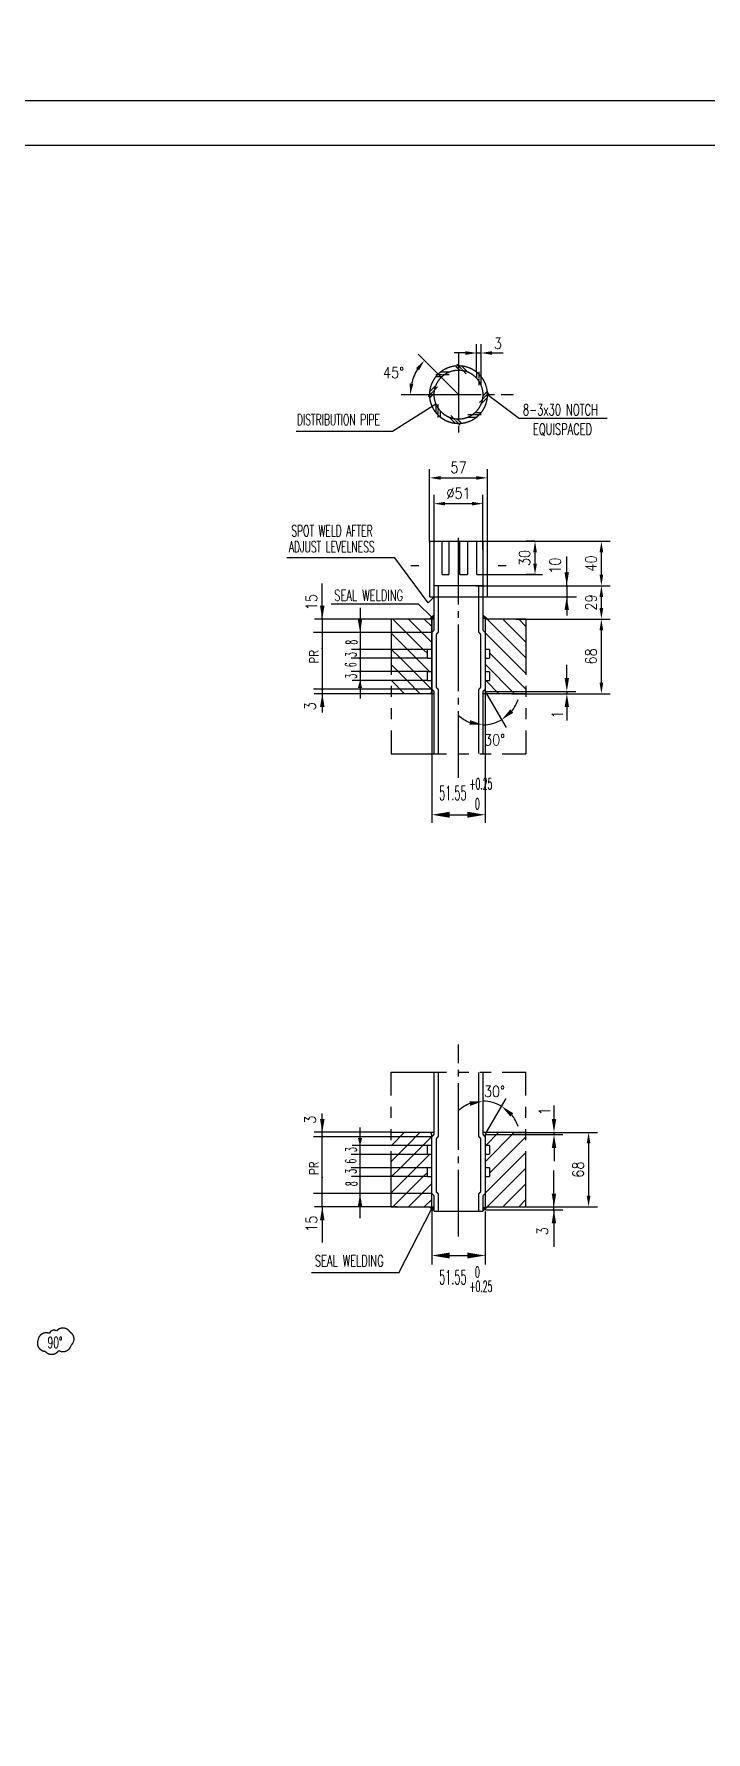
# Model space of a CAD drawing. Extents: x -5 to 1212, y -727 to 440.
# Drawn here: x 851.4 to 1002.5, y 58.4 to 440.1 of the extents above; entities that cross this region are included whole.
import ezdxf
from ezdxf.enums import TextEntityAlignment as Align

# ---------------------------------------------------------------- set-up
doc = ezdxf.new("R2010")
doc.units = 0
doc.header["$MEASUREMENT"] = 0
doc.linetypes.add('CENTER', pattern=[19.5, 15, -1.5, 1.5, -1.5])
doc.linetypes.add('PHANTOM', pattern=[25, 12.5, -2.5, 2.5, -2.5, 2.5, -2.5])
doc.layers.get('DEFPOINTS').update_dxf_attribs({"linetype": 'CONTINUOUS'})
for name, color, linetype in [('1', 2, 'CONTINUOUS'), ('2', 1, 'CONTINUOUS'), ('3', 3, 'CENTER'), ('4', 3, 'PHANTOM'), ('DIM', 4, 'CONTINUOUS')]:
    doc.layers.add(name, color=color, linetype=linetype)
doc.styles.add('SBHZ', font='ROMANS.SHX', dxfattribs={"width": 0.85, "bigfont": 'tcc_hzdx.shx'})
doc.styles.get("Standard").update_dxf_attribs({"font": 'TXT.shx'})
doc.dimstyles.get("Standard").update_dxf_attribs({"dimtxt": 0.18, "dimasz": 0.18, "dimexe": 0.18, "dimexo": 0.0625, "dimgap": 0.09, "dimtad": 0, "dimtih": 1, "dimtoh": 1, "dimdec": 4, "dimzin": 0, "dimdsep": 46, "dimtxsty": 'Standard', "dimcen": 0.09, "dimadec": 0, "dimazin": 0, "dimtfac": 1, "dimtdec": 4, "dimtofl": 0, "dimtmove": 0, "dimatfit": 3, "dimfxl": 0, "dimtolj": 1, "dimtzin": 0, "dimarcsym": 0})

# ---------------------------------------------------------------- blocks, each defined once
blk = doc.blocks.new('*D30')
at = {"layer": 'DEFPOINTS', "color": 0}
for p in [(960.26, 291.8), (963.29, 292.3), (971.21, 291.8)]:
    blk.add_point(p, dxfattribs=at)
at = {"layer": 'DIM', "color": 0}
for p, q in [((971.21, 295.3), (971.21, 298.3)), ((960.32, 291.8), (973.21, 291.8)), ((963.35, 292.3), (973.21, 292.3)), ((971.21, 292.3), (971.21, 291.8)), ((971.21, 288.8), (971.21, 285.8))]:
    blk.add_line(p, q, dxfattribs=at)
for points in [[(970.71, 295.3), (971.71, 295.3), (971.21, 292.3)], [(970.71, 288.8), (971.71, 288.8), (971.21, 291.8)]]:
    blk.add_solid(points, dxfattribs=at)
at = {"layer": 'DIM', "color": 0, "insert": (969.07, 287.09), "char_height": 2.5, "attachment_point": 5, "rotation": 90, "style": 'SBHZ'}
blk.add_mtext('\\A1;1', dxfattribs=at)
blk = doc.blocks.new('*D31')
at = {"layer": 'DEFPOINTS', "color": 0}
for p in [(952.36, 292.3), (952.86, 292.3), (953.15, 291.8), (955.22, 285.31), (952.36, 278.29)]:
    blk.add_point(p, dxfattribs=at)
at = {"layer": 'DIM', "color": 0}
blk.add_line((953.18, 291.75), (957.54, 284.2), dxfattribs=at)
for start, end in [(320.6678, 341.3355), (228.6645, 249.3322), (270, 300)]:
    blk.add_arc((952.36, 293.17), 8.36, start, end, dxfattribs=at)
for points in [[(959.15, 287.49), (958.5, 288.25), (956.54, 285.93)], [(949.49, 285.84), (949.32, 284.85), (952.36, 284.81)]]:
    blk.add_solid(points, dxfattribs=at)
blk = doc.blocks.new('*D84')
at = {"layer": 'DEFPOINTS', "color": 0}
for p in [(961.28, 308.56), (978.98, 308.56), (958.82, 291.8)]:
    blk.add_point(p, dxfattribs=at)
at = {"layer": 'DIM', "color": 0}
for p, q in [((961.35, 308.56), (980.98, 308.56)), ((978.98, 294.3), (978.98, 306.06)), ((958.88, 291.8), (980.98, 291.8))]:
    blk.add_line(p, q, dxfattribs=at)
for points in [[(978.56, 306.06), (979.39, 306.06), (978.98, 308.56)], [(978.56, 294.3), (979.39, 294.3), (978.98, 291.8)]]:
    blk.add_solid(points, dxfattribs=at)
at = {"layer": 'DIM', "color": 0, "insert": (976.64, 300.18), "char_height": 2.5, "attachment_point": 5, "rotation": 90, "style": 'SBHZ'}
blk.add_mtext('\\A1;68', dxfattribs=at)
blk = doc.blocks.new('*D92')
at = {"layer": 'DEFPOINTS', "color": 0}
for p in [(958.82, 193.19), (961.28, 176.44), (976.1, 176.44)]:
    blk.add_point(p, dxfattribs=at)
at = {"layer": 'DIM', "color": 0}
for p, q in [((958.88, 193.19), (978.1, 193.19)), ((976.1, 190.69), (976.1, 178.94)), ((961.35, 176.44), (978.1, 176.44))]:
    blk.add_line(p, q, dxfattribs=at)
for points in [[(975.68, 190.69), (976.51, 190.69), (976.1, 193.19)], [(975.68, 178.94), (976.51, 178.94), (976.1, 176.44)]]:
    blk.add_solid(points, dxfattribs=at)
at = {"layer": 'DIM', "color": 0, "insert": (973.76, 184.81), "char_height": 2.5, "attachment_point": 5, "rotation": 90, "style": 'SBHZ'}
blk.add_mtext('\\A1;68', dxfattribs=at)
blk = doc.blocks.new('*D91')
at = {"layer": 'DEFPOINTS', "color": 0}
for p in [(952.36, 206.71), (955.22, 199.68), (952.36, 192.69), (952.86, 192.69), (953.15, 193.19)]:
    blk.add_point(p, dxfattribs=at)
at = {"layer": 'DIM', "color": 0}
blk.add_line((953.18, 193.25), (957.54, 200.8), dxfattribs=at)
for start, end in [(110.6678, 131.3355), (60, 90), (18.6645, 39.3322)]:
    blk.add_arc((952.36, 191.83), 8.36, start, end, dxfattribs=at)
for points in [[(949.32, 200.14), (949.49, 199.16), (952.36, 200.19)], [(958.5, 196.75), (959.15, 197.51), (956.54, 199.07)]]:
    blk.add_solid(points, dxfattribs=at)
blk = doc.blocks.new('*D90')
at = {"layer": 'DEFPOINTS', "color": 0}
for p in [(960.26, 193.19), (963.29, 192.69), (968.33, 193.19)]:
    blk.add_point(p, dxfattribs=at)
at = {"layer": 'DIM', "color": 0}
for p, q in [((968.33, 196.19), (968.33, 199.19)), ((960.32, 193.19), (970.33, 193.19)), ((963.35, 192.69), (970.33, 192.69)), ((968.33, 192.69), (968.33, 193.19)), ((968.33, 189.69), (968.33, 186.69))]:
    blk.add_line(p, q, dxfattribs=at)
for points in [[(967.83, 196.19), (968.83, 196.19), (968.33, 193.19)], [(967.83, 189.69), (968.83, 189.69), (968.33, 192.69)]]:
    blk.add_solid(points, dxfattribs=at)
at = {"layer": 'DIM', "color": 0, "insert": (966.19, 197.91), "char_height": 2.5, "attachment_point": 5, "rotation": 90, "style": 'SBHZ'}
blk.add_mtext('\\A1;1', dxfattribs=at)
blk = doc.blocks.new('*D93')
at = {"layer": 'DEFPOINTS', "color": 0}
for p in [(950.7, 316.06), (978.98, 316.06), (959.72, 308.56)]:
    blk.add_point(p, dxfattribs=at)
at = {"layer": 'DIM', "color": 0}
for p, q in [((950.77, 316.06), (980.98, 316.06)), ((978.98, 311.06), (978.98, 313.56)), ((959.78, 308.56), (980.98, 308.56))]:
    blk.add_line(p, q, dxfattribs=at)
for points in [[(978.56, 313.56), (979.39, 313.56), (978.98, 316.06)], [(978.56, 311.06), (979.39, 311.06), (978.98, 308.56)]]:
    blk.add_solid(points, dxfattribs=at)
at = {"layer": 'DIM', "color": 0, "insert": (976.64, 312.31), "char_height": 2.5, "attachment_point": 5, "rotation": 90, "style": 'SBHZ'}
blk.add_mtext('\\A1;29', dxfattribs=at)
blk = doc.blocks.new('*D94')
at = {"layer": 'DEFPOINTS', "color": 0}
for p in [(951.58, 326.06), (978.98, 326.06), (974.43, 316.06)]:
    blk.add_point(p, dxfattribs=at)
at = {"layer": 'DIM', "color": 0}
for p, q in [((951.64, 326.06), (980.98, 326.06)), ((978.98, 318.56), (978.98, 323.56)), ((974.49, 316.06), (980.98, 316.06))]:
    blk.add_line(p, q, dxfattribs=at)
for points in [[(978.56, 323.56), (979.39, 323.56), (978.98, 326.06)], [(978.56, 318.56), (979.39, 318.56), (978.98, 316.06)]]:
    blk.add_solid(points, dxfattribs=at)
at = {"layer": 'DIM', "color": 0, "insert": (976.64, 321.06), "char_height": 2.5, "attachment_point": 5, "rotation": 90, "style": 'SBHZ'}
blk.add_mtext('\\A1;40', dxfattribs=at)
blk = doc.blocks.new('*D95')
at = {"layer": 'DEFPOINTS', "color": 0}
for p in [(964.06, 326.06), (964.06, 326.06), (964.12, 318.56)]:
    blk.add_point(p, dxfattribs=at)
at = {"layer": 'DIM', "color": 0}
for p, q in [((964, 326.06), (962.06, 326.06)), ((964.06, 321.06), (964.06, 323.56)), ((964.06, 318.56), (962.06, 318.56))]:
    blk.add_line(p, q, dxfattribs=at)
for points in [[(963.65, 323.56), (964.48, 323.56), (964.06, 326.06)], [(963.65, 321.06), (964.48, 321.06), (964.06, 318.56)]]:
    blk.add_solid(points, dxfattribs=at)
at = {"layer": 'DIM', "color": 0, "insert": (961.72, 322.31), "char_height": 2.5, "attachment_point": 5, "rotation": 90, "style": 'SBHZ'}
blk.add_mtext('\\A1;30', dxfattribs=at)
blk = doc.blocks.new('*D96')
at = {"layer": 'DEFPOINTS', "color": 0}
for p in [(951.92, 368.39), (950.92, 364.1), (951.92, 362.13)]:
    blk.add_point(p, dxfattribs=at)
at = {"layer": 'DIM', "color": 0}
for p, q in [((950.92, 364.16), (950.92, 370.39)), ((951.92, 362.19), (951.92, 370.39)), ((948.42, 368.39), (945.92, 368.39)), ((950.92, 368.39), (951.92, 368.39)), ((954.42, 368.39), (956.92, 368.39))]:
    blk.add_line(p, q, dxfattribs=at)
for points in [[(948.42, 368.8), (948.42, 367.97), (950.92, 368.39)], [(954.42, 368.8), (954.42, 367.97), (951.92, 368.39)]]:
    blk.add_solid(points, dxfattribs=at)
at = {"layer": 'DIM', "color": 0, "insert": (955.71, 370.55), "char_height": 2.5, "attachment_point": 5, "style": 'SBHZ'}
blk.add_mtext('\\A1;3', dxfattribs=at)
blk = doc.blocks.new('*D97')
at = {"layer": 'DEFPOINTS', "color": 0}
for p in [(937.46, 364.45), (939.79, 366.09), (936.94, 359.02), (946.86, 359.02), (959.26, 359.02)]:
    blk.add_point(p, dxfattribs=at)
at = {"layer": 'DIM', "color": 0}
for p, q in [((939.74, 366.14), (937.77, 368.11)), ((936.88, 359.02), (934, 359.02))]:
    blk.add_line(p, q, dxfattribs=at)
blk.add_arc((946.86, 359.02), 10.85, 148.2291, 166.7709, dxfattribs=at)
for points in [[(937.3, 365), (937.96, 364.48), (939.18, 366.7)], [(936.71, 361.46), (935.88, 361.56), (936, 359.02)]]:
    blk.add_solid(points, dxfattribs=at)
blk = doc.blocks.new('*D98')
at = {"layer": 'DEFPOINTS', "color": 0}
for p in [(952.36, 334.52), (941.36, 323.95), (952.36, 324.06)]:
    blk.add_point(p, dxfattribs=at)
at = {"layer": 'DIM', "color": 0}
for p, q in [((941.36, 324.01), (941.36, 336.52)), ((952.36, 324.12), (952.36, 336.52)), ((943.86, 334.52), (949.86, 334.52))]:
    blk.add_line(p, q, dxfattribs=at)
for points in [[(943.86, 334.94), (943.86, 334.11), (941.36, 334.52)], [(949.86, 334.94), (949.86, 334.11), (952.36, 334.52)]]:
    blk.add_solid(points, dxfattribs=at)
at = {"layer": 'DIM', "color": 0, "insert": (946.86, 336.86), "char_height": 2.5, "attachment_point": 5, "style": 'SBHZ'}
blk.add_mtext('\\A1;%%C51', dxfattribs=at)
blk = doc.blocks.new('*D99')
at = {"layer": 'DEFPOINTS', "color": 0}
for p in [(953.36, 340.31), (940.36, 326.06), (953.36, 326.06)]:
    blk.add_point(p, dxfattribs=at)
at = {"layer": 'DIM', "color": 0}
for p, q in [((940.36, 326.12), (940.36, 342.31)), ((942.86, 340.31), (950.86, 340.31)), ((953.36, 326.12), (953.36, 342.31))]:
    blk.add_line(p, q, dxfattribs=at)
for points in [[(942.86, 340.73), (942.86, 339.9), (940.36, 340.31)], [(950.86, 340.73), (950.86, 339.9), (953.36, 340.31)]]:
    blk.add_solid(points, dxfattribs=at)
at = {"layer": 'DIM', "color": 0, "insert": (946.86, 342.65), "char_height": 2.5, "attachment_point": 5, "style": 'SBHZ'}
blk.add_mtext('\\A1;57', dxfattribs=at)

msp = doc.modelspace()

# ---------------------------------------------------------------- linework, layer by layer
at = {"layer": '1'}
msp.add_line((1211.78111, 425.06308), (617.78111, 425.06308), dxfattribs=at)
at = {"layer": '2', "const_width": 0.3}
msp.add_lwpolyline([(642.78111, 15.06308), (1201.78111, 15.06308), (1201.78111, 415.06308), (642.78111, 415.06308)], close=True, dxfattribs=at)
for points in [[(940.35653, 359.02384, 1), (953.35653, 359.02384, 1)], [(941.35653, 359.02384, 1), (952.35653, 359.02384, 1)]]:
    msp.add_lwpolyline(points, format="xyb", close=True, dxfattribs=at)
for points in [[(941.78483, 363.08929), (943.15219, 363.08929)], [(942.78329, 364.08929), (944.71381, 364.08929)], [(946.145, 365.48478), (947.11187, 364.51791)], [(947.55813, 365.48587), (948.92321, 364.12079)], [(950.92198, 364.09554), (950.92198, 362.72818)], [(951.92198, 363.09708), (951.92198, 361.16656)], [(940.3945, 359.72544), (941.75959, 361.09052)], [(940.39559, 358.31231), (941.36246, 359.27918)], [(953.31747, 359.73537), (952.3506, 358.7685)], [(941.79108, 354.95061), (941.79108, 356.88112)], [(942.79108, 353.95214), (942.79108, 355.3195)], [(951.92823, 354.9584), (950.56087, 354.9584)], [(953.31855, 358.32224), (951.95347, 356.95716)], [(946.15493, 352.56182), (944.78985, 353.9269)], [(947.56806, 352.5629), (946.60119, 353.52977)], [(950.92976, 353.9584), (948.99925, 353.9584)], [(940.35653, 326.06041), (940.35653, 313.56041)], [(953.35653, 326.06041), (940.35653, 326.06041)], [(941.35653, 326.06041), (941.35653, 306.06041)], [(943.15219, 326.06041), (943.15219, 318.56041)], [(944.71381, 326.06041), (944.71381, 318.56041)], [(947.11187, 326.06041), (947.11187, 318.56041)], [(948.92321, 326.06041), (948.92321, 318.56041)], [(950.92198, 326.06041), (950.92198, 318.56041)], [(952.35653, 326.06041), (952.35653, 306.06041)], [(953.35653, 326.06041), (953.35653, 313.56041)], [(944.71381, 318.56041), (943.15219, 318.56041)], [(948.92321, 318.56041), (947.11187, 318.56041)], [(952.35653, 318.56041), (950.92198, 318.56041)], [(953.35653, 313.56041), (940.35653, 313.56041)], [(952.35653, 316.06041), (941.35653, 316.06041)], [(942.35653, 316.06041), (942.35653, 305.6462)], [(951.35653, 316.06041), (951.35653, 305.6462)], [(941.35653, 308.56041), (931.68838, 308.56041)], [(940.85653, 308.56041), (940.85653, 292.3045)], [(940.85653, 305.56041), (941.35653, 306.06041)], [(941.85653, 305.1462), (942.35653, 305.6462)], [(951.85653, 305.1462), (951.35653, 305.6462)], [(952.85653, 305.56041), (952.35653, 306.06041)], [(952.85653, 292.3045), (952.85653, 308.56041)], [(952.85653, 308.56041), (952.85653, 292.3045)], [(962.02468, 308.56041), (952.85653, 308.56041)], [(939.85653, 301.76041), (939.85653, 299.76041)], [(940.85653, 301.76041), (939.85653, 301.76041)], [(941.85653, 305.1462), (941.85653, 293.21872)], [(951.85653, 305.1462), (951.85653, 293.21872)], [(952.85653, 301.76041), (953.85653, 301.76041)], [(953.85653, 301.76041), (953.85653, 299.76041)], [(940.85653, 299.76041), (939.85653, 299.76041)], [(952.85653, 299.76041), (953.85653, 299.76041)], [(939.85653, 296.76041), (939.85653, 294.76041)], [(940.85653, 296.76041), (939.85653, 296.76041)], [(940.85653, 294.76041), (939.85653, 294.76041)], [(952.85653, 296.76041), (953.85653, 296.76041)], [(952.85653, 294.76041), (953.85653, 294.76041)], [(953.85653, 296.76041), (953.85653, 294.76041)], [(941.35653, 291.8045), (931.68838, 291.8045)], [(940.85653, 292.3045), (940.56785, 291.8045)], [(940.85653, 292.8045), (941.35653, 292.3045)], [(941.35653, 292.3045), (941.35653, 278.29218)], [(941.85653, 293.21872), (942.35653, 292.71872)], [(942.35653, 292.71872), (942.35653, 278.29218)], [(951.85653, 293.21872), (951.35653, 292.71872)], [(951.35653, 292.71872), (951.35653, 278.29218)], [(952.85653, 292.8045), (952.35653, 292.3045)], [(952.35653, 292.3045), (952.35653, 278.29218)], [(962.02468, 291.8045), (952.35653, 291.8045)], [(952.85653, 292.3045), (953.1452, 291.8045)], [(941.35653, 192.69279), (941.35653, 206.70512)], [(942.35653, 192.27858), (942.35653, 206.70512)], [(951.35653, 192.27858), (951.35653, 206.70512)], [(952.35653, 192.69279), (952.35653, 206.70512)], [(941.35653, 193.19279), (931.68838, 193.19279)], [(940.85653, 192.69279), (940.56785, 193.19279)], [(940.85653, 176.43688), (940.85653, 192.69279)], [(940.85653, 192.19279), (941.35653, 192.69279)], [(941.85653, 191.77858), (942.35653, 192.27858)], [(941.85653, 179.8511), (941.85653, 191.77858)], [(951.85653, 191.77858), (951.35653, 192.27858)], [(951.85653, 179.8511), (951.85653, 191.77858)], [(962.02468, 193.19279), (952.35653, 193.19279)], [(952.85653, 192.19279), (952.35653, 192.69279)], [(952.85653, 192.69279), (953.1452, 193.19279)], [(952.85653, 176.43688), (952.85653, 192.69279)], [(952.85653, 192.69279), (952.85653, 176.43688)], [(939.85653, 188.23688), (939.85653, 190.23688)], [(940.85653, 190.23688), (939.85653, 190.23688)], [(940.85653, 188.23688), (939.85653, 188.23688)], [(952.85653, 190.23688), (953.85653, 190.23688)], [(952.85653, 188.23688), (953.85653, 188.23688)], [(953.85653, 188.23688), (953.85653, 190.23688)], [(939.85653, 183.23688), (939.85653, 185.23688)], [(940.85653, 185.23688), (939.85653, 185.23688)], [(940.85653, 183.23688), (939.85653, 183.23688)], [(952.85653, 185.23688), (953.85653, 185.23688)], [(952.85653, 183.23688), (953.85653, 183.23688)], [(953.85653, 183.23688), (953.85653, 185.23688)], [(940.85653, 179.43688), (941.35653, 178.93688)], [(941.85653, 179.8511), (942.35653, 179.3511)], [(942.35653, 175.43688), (942.35653, 179.3511)], [(951.85653, 179.8511), (951.35653, 179.3511)], [(951.35653, 175.43688), (951.35653, 179.3511)], [(952.85653, 179.43688), (952.35653, 178.93688)], [(941.35653, 176.43688), (931.68838, 176.43688)], [(941.35653, 175.43688), (941.35653, 178.93688)], [(952.35653, 175.43688), (952.35653, 178.93688)], [(962.02468, 176.43688), (952.85653, 176.43688)], [(952.35653, 175.43688), (941.35653, 175.43688)]]:
    msp.add_lwpolyline(points, dxfattribs=at)
at = {"layer": '2'}
for points in [[(941.19544, 309.5525), (940.158, 308.55687), (941.19544, 308.56107)], [(952.51762, 309.5525), (953.55506, 308.55687), (952.51762, 308.56107)], [(941.19544, 175.4448), (940.158, 176.44042), (941.19544, 176.43623)], [(952.51762, 175.4448), (953.55506, 176.44042), (952.51762, 176.43623)], [(952.51762, 175.4448), (953.55506, 176.44042), (952.51762, 176.43623)]]:
    msp.add_solid(points, dxfattribs=at)
at = {"layer": '3'}
for p, q in [((946.85653, 368.54426), (946.85653, 349.84907)), ((936.94376, 359.02384), (959.25605, 359.02384)), ((946.85653, 272.87229), (946.85653, 328.0107)), ((946.85653, 169.74229), (946.85653, 212.93017))]:
    msp.add_line(p, q, dxfattribs=at)
at = {"layer": '3', "ltscale": 0.1}
for p, q in [((941.72959, 363.58929), (944.75328, 363.58929)), ((946.45949, 365.8774), (948.59757, 363.73932)), ((951.42198, 364.15078), (951.42198, 361.12709)), ((940.00298, 358.62681), (942.14105, 360.76488)), ((953.71008, 359.42088), (951.57201, 357.28281)), ((942.29108, 353.8969), (942.29108, 356.9206)), ((947.25357, 352.17029), (945.11549, 354.30836)), ((951.98347, 354.4584), (948.95978, 354.4584))]:
    msp.add_line(p, q, dxfattribs=at)
at = {"layer": '4'}
for p, q in [((931.68838, 308.56041), (931.68838, 278.29218)), ((962.02468, 308.56041), (962.02468, 278.29218)), ((931.68838, 278.29218), (962.02468, 278.29218)), ((931.68838, 176.43688), (931.68838, 206.70512)), ((931.68838, 206.70512), (962.02468, 206.70512)), ((962.02468, 176.43688), (962.02468, 206.70512))]:
    msp.add_line(p, q, dxfattribs=at)
at = {"layer": 'DEFPOINTS', "color": 0, "linetype": 'ByBlock'}
for p in [(941.18677, 309.56041), (941.18677, 309.56041), (941.18677, 309.56041), (941.18677, 308.56041), (952.52629, 308.39986), (952.52629, 308.39986), (952.52629, 308.37662), (952.52629, 308.37662), (952.52629, 308.37662), (952.52629, 308.37662), (952.52629, 308.37662), (952.52629, 308.37662), (952.85653, 308.37662), (952.85653, 308.37662), (958.27496, 308.56041), (962.02468, 308.56041), (977.96656, 308.56041), (940.85653, 302.18165), (952.85653, 302.18165), (958.27496, 291.8045), (940.85653, 182.81564), (952.85653, 182.81564), (941.18677, 176.43688), (952.52629, 176.59744), (952.52629, 176.59744), (958.27496, 176.43688), (962.02468, 176.43688), (975.0858, 176.43688), (941.18677, 175.43688), (941.18677, 175.43688), (941.18677, 175.43688), (952.52629, 175.43688), (952.52629, 175.43688), (952.52629, 175.43688), (952.52629, 175.43688), (952.52629, 175.43688), (952.52629, 175.43688), (952.85653, 175.43688), (952.85653, 175.43688)]:
    msp.add_point(p, dxfattribs=at)
at = {"layer": 'DIM'}
for p, q in [((946.85653, 359.02384), (939.78546, 366.09491)), ((953.35653, 359.02384), (960.60564, 353.63441)), ((941.79108, 356.88112), (932.01623, 350.72984)), ((980.25209, 353.63441), (960.60564, 353.63441)), ((932.01623, 350.72984), (910.38964, 350.72984)), ((932.52579, 322.33909), (908.30053, 322.33909)), ((940.05059, 312.24144), (932.52579, 322.33909)), ((952.35653, 318.56041), (965.75184, 318.56041)), ((941.35653, 313.56041), (940.05059, 312.24144)), ((953.35653, 313.56041), (973.36299, 313.56041)), ((937.85238, 311.93199), (918.20593, 311.93199)), ((924.72275, 311.12588), (924.72275, 290.72069)), ((937.85238, 311.93199), (940.75231, 309.06071)), ((933.13428, 308.56041), (914.45706, 308.56041)), ((931.68838, 305.44092), (935.36888, 301.76041)), ((932.10441, 308.56041), (938.90441, 301.76041)), ((935.63995, 308.56041), (940.85653, 303.34383)), ((939.17548, 308.56041), (940.85653, 306.87936)), ((952.85653, 305.48597), (962.02468, 296.31781)), ((953.31762, 308.56041), (962.02468, 299.85335)), ((956.85315, 308.56041), (962.02468, 303.38888)), ((960.38868, 308.56041), (962.02468, 306.92441)), ((961.88868, 307.06041), (962.02468, 306.92441)), ((939.85653, 301.76041), (922.82608, 301.76041)), ((931.68838, 301.90538), (931.83334, 301.76041)), ((931.83334, 301.76041), (933.83334, 299.76041)), ((935.36888, 301.76041), (937.36888, 299.76041)), ((938.90441, 301.76041), (939.85653, 300.8083)), ((952.85653, 301.95043), (953.04655, 301.76041)), ((939.85653, 299.76041), (922.7056, 299.76041)), ((931.68838, 298.36985), (933.29781, 296.76041)), ((933.83334, 299.76041), (936.83334, 296.76041)), ((937.36888, 299.76041), (940.36888, 296.76041)), ((952.85653, 298.4149), (959.46692, 291.8045)), ((953.85653, 300.95043), (962.02468, 292.78228)), ((939.85653, 296.76041), (922.7056, 296.76041)), ((939.85653, 294.76041), (922.94656, 294.76041)), ((931.68838, 294.83431), (931.76228, 294.76041)), ((931.76228, 294.76041), (934.71819, 291.8045)), ((933.29781, 296.76041), (935.29781, 294.76041)), ((935.29781, 294.76041), (938.25372, 291.8045)), ((936.83334, 296.76041), (938.83334, 294.76041)), ((938.83334, 294.76041), (940.85653, 292.73723)), ((952.97548, 294.76041), (955.93139, 291.8045)), ((931.68838, 291.8045), (914.39356, 291.8045)), ((952.85653, 292.34383), (952.89586, 292.3045)), ((952.85653, 292.3045), (970.6631, 292.3045)), ((931.68838, 193.19279), (914.39356, 193.19279)), ((924.72275, 173.87142), (924.72275, 194.2766)), ((931.76228, 190.23688), (934.71819, 193.19279)), ((935.29781, 190.23688), (938.25372, 193.19279)), ((938.83334, 190.23688), (940.85653, 192.26007)), ((952.85653, 186.5824), (959.46692, 193.19279)), ((952.85653, 192.69279), (967.78233, 192.69279)), ((952.85653, 192.65347), (952.89586, 192.69279)), ((952.97548, 190.23688), (955.93139, 193.19279)), ((953.85653, 184.04686), (962.02468, 192.21502)), ((939.85653, 188.23688), (922.7056, 188.23688)), ((939.85653, 190.23688), (922.94656, 190.23688)), ((931.68838, 190.16298), (931.76228, 190.23688)), ((931.68838, 186.62745), (933.29781, 188.23688)), ((933.29781, 188.23688), (935.29781, 190.23688)), ((933.83334, 185.23688), (936.83334, 188.23688)), ((936.83334, 188.23688), (938.83334, 190.23688)), ((937.36888, 185.23688), (940.36888, 188.23688)), ((952.85653, 179.51133), (962.02468, 188.67948)), ((939.85653, 185.23688), (922.7056, 185.23688)), ((939.85653, 183.23688), (922.82608, 183.23688)), ((931.68838, 179.55638), (935.36888, 183.23688)), ((931.68838, 183.09191), (931.83334, 183.23688)), ((931.83334, 183.23688), (933.83334, 185.23688)), ((932.10441, 176.43688), (938.90441, 183.23688)), ((935.36888, 183.23688), (937.36888, 185.23688)), ((938.90441, 183.23688), (939.85653, 184.189)), ((952.85653, 183.04686), (953.04655, 183.23688)), ((953.31762, 176.43688), (962.02468, 185.14395)), ((935.63995, 176.43688), (940.85653, 181.65347)), ((956.85315, 176.43688), (962.02468, 181.60842)), ((933.13428, 176.43688), (914.45706, 176.43688)), ((933.48246, 161.60815), (940.75231, 175.93658)), ((939.17548, 176.43688), (940.85653, 178.11793)), ((960.38868, 176.43688), (962.02468, 178.07288)), ((961.88868, 177.93688), (962.02468, 178.07288)), ((933.48246, 161.60815), (913.83601, 161.60815))]:
    msp.add_line(p, q, dxfattribs=at)
at = {"layer": 'DIM', "linetype": 'ByBlock'}
for p, q in [((971.18632, 315.76041), (971.18632, 322.63854)), ((916.233, 308.56041), (916.233, 316.56041)), ((952.47046, 316.06041), (973.18632, 316.06041)), ((971.18632, 316.06041), (971.18632, 309.38008)), ((916.233, 308.56041), (916.233, 300.5308)), ((940.85653, 308.56041), (940.85653, 262.77022)), ((952.85653, 308.43912), (952.85653, 262.77022)), ((962.08718, 308.56041), (973.18632, 308.56041)), ((916.233, 300.5308), (916.233, 292.98165)), ((916.233, 292.98165), (916.233, 287.55984)), ((916.233, 292.8045), (916.233, 290.78321)), ((944.85653, 264.58724), (948.85653, 264.58724)), ((916.233, 192.01564), (916.233, 197.43746)), ((916.233, 192.19279), (916.233, 194.21408)), ((916.233, 184.4665), (916.233, 192.01564)), ((916.233, 176.43688), (916.233, 184.4665)), ((968.30555, 178.12739), (968.30555, 184.62739)), ((916.233, 176.43688), (916.233, 168.43688)), ((940.85653, 176.43688), (940.85653, 163.49693)), ((952.91903, 175.73688), (970.30555, 175.73688)), ((962.08718, 176.43688), (970.30555, 176.43688)), ((968.30555, 175.43688), (968.30555, 177.45817)), ((968.30555, 175.73688), (968.30555, 167.43688)), ((952.85653, 175.37438), (952.85653, 163.49693)), ((944.85653, 165.49693), (948.85653, 165.49693))]:
    msp.add_line(p, q, dxfattribs=at)
at = {"layer": 'DIM'}
for points in [[(936.0948, 324.94004, 0, 1, 0), (936.0948, 322.63252, 0, 0, 0), (936.0948, 320.61344, 0.3, 0.3, 0), (937.9895, 320.61344, 0.3, 0.3, 0)], [(957.61826, 324.94004, 0, 1, 0), (957.61826, 322.63252, 0, 0, 0), (957.61826, 320.61344, 0.3, 0.3, 0), (955.72356, 320.61344, 0.3, 0.3, 0)]]:
    msp.add_lwpolyline(points, format="xyseb", dxfattribs=at)
for points in [[(940.85653, 305.56041), (914.2961, 305.56041)], [(940.85653, 292.8045), (914.26052, 292.8045)], [(940.85653, 192.19279), (914.26052, 192.19279)], [(940.85653, 179.43688), (914.2961, 179.43688)]]:
    msp.add_lwpolyline(points, dxfattribs=at)
at = {"layer": 'DIM', "const_width": 0.25}
for points in [[(916.233, 305.68541, 1), (916.233, 305.43541, 1)], [(924.72275, 301.88541, 1), (924.72275, 301.63541, 1)], [(924.72275, 299.88541, 1), (924.72275, 299.63541, 1)], [(924.72275, 296.88541, 1), (924.72275, 296.63541, 1)], [(916.233, 292.9295, 1), (916.233, 292.6795, 1)], [(916.233, 192.06779, -1), (916.233, 192.31779, -1)], [(924.72275, 188.11188, -1), (924.72275, 188.36188, -1)], [(924.72275, 185.11188, -1), (924.72275, 185.36188, -1)], [(924.72275, 183.11188, -1), (924.72275, 183.36188, -1)], [(916.233, 179.31188, -1), (916.233, 179.56188, -1)]]:
    msp.add_lwpolyline(points, format="xyb", close=True, dxfattribs=at)
at = {"layer": 'DIM'}
msp.add_lwpolyline([(854.94384, 147.9949, 0.3, 0.3, 0.52056705), (852.36736, 146.45809, 0.3, 0.3, 0.52056705), (853.98793, 143.93346, 0.3, 0.3, 0.52056705), (856.9804, 144.14583, 0.3, 0.3, 0.52056705), (859.74239, 145.31692, 0.3, 0.3, 0.52056705), (859.50775, 148.30773, 0.3, 0.3, 0.52056705), (856.5172, 148.5456, 0.3, 0.3, 0.52056705)], format="xyseb", close=True, dxfattribs=at)
at = {"layer": 'DIM', "linetype": 'ByBlock'}
for p in [(971.18632, 313.56041), (916.233, 301.98165), (924.72275, 299.68165), (924.72275, 296.68165), (924.72275, 294.68165), (916.233, 291.8045), (952.85653, 264.58724), (916.233, 193.19279), (924.72275, 190.31564), (924.72275, 188.31564), (924.72275, 185.31564), (916.233, 183.01564), (968.30555, 176.43688), (952.85653, 165.49693)]:
    msp.add_point(p, dxfattribs=at)
for points in [[(971.68632, 319.06041), (970.68632, 319.06041), (971.18632, 316.06041)], [(971.69283, 310.59945), (970.69283, 310.59945), (971.19283, 313.59945)], [(916.733, 311.56041), (915.733, 311.56041), (916.233, 308.56041)], [(925.22275, 308.56041), (924.22275, 308.56041), (924.72275, 305.56041)], [(925.22275, 293.06041), (924.22275, 293.06041), (924.72275, 294.76041)], [(916.7395, 288.84354), (915.7395, 288.84354), (916.2395, 291.84354)], [(944.85653, 265.2539), (944.85653, 263.92057), (940.85653, 264.58724)], [(948.85653, 265.2539), (948.85653, 263.92057), (952.85653, 264.58724)], [(916.7395, 196.15376), (915.7395, 196.15376), (916.2395, 193.15376)], [(925.22275, 191.93688), (924.22275, 191.93688), (924.72275, 190.23688)], [(925.22275, 176.43688), (924.22275, 176.43688), (924.72275, 179.43688)], [(916.733, 173.43688), (915.733, 173.43688), (916.233, 176.43688)], [(968.80555, 172.73688), (967.80555, 172.73688), (968.30555, 175.73688)], [(968.81206, 179.39785), (967.81206, 179.39785), (968.31206, 176.39785)], [(944.85653, 164.83027), (944.85653, 166.1636), (940.85653, 165.49693)], [(948.85653, 164.83027), (948.85653, 166.1636), (952.85653, 165.49693)]]:
    msp.add_solid(points, dxfattribs=at)

# ---------------------------------------------------------------- texts
at = {"layer": 'DIM', "style": 'SBHZ'}
for s, width, p in [('45%%D', 0.85, (929.88768, 362.73418)), ('8-3x30 NOTCH', 0.65, (961.34228, 354.36844)), ('DISTRIBUTION PIPE', 0.6, (910.55084, 352.14997)), ('EQUISPACED', 0.65, (963.59843, 350.02661)), ('SPOT WELD AFTER ', 0.6, (909.29348, 327.14777)), (' ADJUST LEVELNESS ', 0.6, (907.68783, 323.58241)), ('SEAL WELDING', 0.65, (918.94257, 312.66602)), ('30%%D', 0.85, (952.59787, 280.16225)), ('+0.25', 0.5, (949.31101, 270.28444)), ('0', 0.5, (950.55949, 265.7908)), ('30%%D', 0.85, (952.56502, 201.1392)), ('SEAL WELDING', 0.65, (914.57265, 163.04221)), ('0', 0.5, (950.55949, 160.53502)), ('+0.25', 0.5, (949.31101, 157.29973)), (' 90%%d', 0.6, (853.44478, 144.68402))]:
    msp.add_text(s, height=2.5, dxfattribs=dict(at, width=width)).set_placement(p)
at = {"layer": 'DIM', "linetype": 'ByBlock', "style": 'SBHZ', "width": 0.85}
for s, p in [('10', (968.59622, 320.58054)), ('3', (965.71546, 170.96104))]:
    msp.add_text(s, height=2.5, rotation=90, dxfattribs=at).set_placement(p, align=Align.MIDDLE_CENTER)
at = {"layer": 'DIM', "linetype": 'ByBlock', "style": 'SBHZ'}
for s, width, p in [('15', 0.85, (913.81784, 312.36722)), ('8', 0.5, (922.80724, 303.36934)), ('6', 0.5, (922.62371, 298.29961)), ('3', 0.5, (922.67883, 300.59148)), ('3', 0.5, (922.71956, 295.70174)), ('3', 0.85, (913.5185, 288.96518)), ('3', 0.85, (913.5185, 196.03212)), ('6', 0.5, (922.62371, 186.69769)), ('3', 0.5, (922.71956, 189.29556)), ('3', 0.5, (922.67883, 184.40582)), ('8', 0.5, (922.80724, 181.62796)), ('15', 0.85, (913.81784, 172.63007))]:
    msp.add_text(s, height=2.5, rotation=90, dxfattribs=dict(at, width=width)).set_placement(p, align=Align.MIDDLE)
at = {"layer": 'DIM', "style": 'SBHZ', "width": 0.85}
for p in [(915.35459, 298.57391), (915.35459, 183.59005)]:
    msp.add_text('PR', height=2, rotation=90, dxfattribs=at).set_placement(p)
at = {"layer": 'DIM', "linetype": 'ByBlock', "style": 'SBHZ', "width": 0.5}
for p in [(946.68333, 269.46422), (946.68333, 160.61995)]:
    msp.add_text('51.55  ', height=3.2, dxfattribs=at).set_placement(p, align=Align.MIDDLE_CENTER)

# ---------------------------------------------------------------- dimensions: what is measured, and where the dimension line sits
at = {"layer": 'DIM'}
for base, line1, line2, override, picture, middle in [((955.21648, 199.68443), ((952.35653, 192.69279), (952.35653, 206.70512)), ((952.85653, 192.69279), (953.1452, 193.19279)), {"dimtxt": 3.2, "dimasz": 3, "dimexe": 2, "dimtad": 1, "dimtih": 0, "dimtoh": 0, "dimdec": 0, "dimtxsty": 'SBHZ', "dimsah": 1, "dimtdec": 0, "dimtofl": 1, "dimtmove": 2, "dimtvp": 0.3125}, '*D91', (870.98614, 440.10857)), ((937.4587, 364.44968), ((936.94376, 359.02384), (959.25605, 359.02384)), ((946.85653, 359.02384), (939.78546, 366.09491)), {"dimtxt": 2.5, "dimasz": 2.5, "dimexe": 2, "dimgap": 1.09, "dimtad": 1, "dimtih": 0, "dimtoh": 0, "dimdec": 0, "dimtxsty": 'SBHZ', "dimsah": 1, "dimtofl": 1, "dimtmove": 2, "dimtvp": 0.3125}, '*D97', (695.45752, -726.63005)), ((955.21648, 285.31286), ((952.35653, 292.3045), (952.35653, 278.29218)), ((952.85653, 292.3045), (953.1452, 291.8045)), {"dimtxt": 3.2, "dimasz": 3, "dimexe": 2, "dimtad": 1, "dimtih": 0, "dimtoh": 0, "dimdec": 0, "dimtxsty": 'SBHZ', "dimsah": 1, "dimtdec": 0, "dimtofl": 1, "dimtmove": 2, "dimtvp": 0.3125}, '*D31', (996.51268, 28.36285))]:
    dim = msp.add_angular_dim_2l(base=base, line1=line1, line2=line2, text=' ', dimstyle='Standard', override=override, dxfattribs=at)
    dim.commit()
    dim.dimension.update_dxf_attribs({"geometry": picture, "text_midpoint": middle})
dim = msp.add_linear_dim(base=(951.92198, 368.38556), p1=(950.92198, 364.09554), p2=(951.92198, 362.13182), text='3', dimstyle='Standard', override={"dimtxt": 2.5, "dimasz": 2.5, "dimexe": 2, "dimgap": 1.09, "dimtad": 1, "dimtih": 0, "dimtoh": 0, "dimtxsty": 'SBHZ', "dimsah": 1, "dimtofl": 1, "dimtmove": 2, "dimtvp": 0.3125}, dxfattribs=at)
dim.commit()
dim.dimension.update_dxf_attribs({"geometry": '*D96', "text_midpoint": (955.70596, 370.55245), "dimtype": 160})
for base, p1, p2, text, picture, middle in [((953.35653, 340.31274), (940.35653, 326.06041), (953.35653, 326.06041), '57', '*D99', (946.85653, 342.65274)), ((952.35653, 334.52299), (941.35653, 323.94557), (952.35653, 324.05691), '%%C51', '*D98', (946.85653, 336.86299))]:
    dim = msp.add_linear_dim(base=base, p1=p1, p2=p2, text=text, dimstyle='Standard', override={"dimtxt": 2.5, "dimasz": 2.5, "dimexe": 2, "dimgap": 1.09, "dimtad": 1, "dimtih": 0, "dimtoh": 0, "dimtxsty": 'SBHZ', "dimsah": 1, "dimtofl": 1, "dimtmove": 2, "dimtvp": 0.3125}, dxfattribs=at)
    dim.commit()
    dim.dimension.update_dxf_attribs({"geometry": picture, "text_midpoint": middle})
for base, p1, p2, angle, text, picture, middle in [((978.97722, 326.06041), (974.42698, 316.06041), (951.58061, 326.06041), 90, '40', '*D94', (976.63722, 321.06041)), ((964.06196, 326.06041), (964.12455, 318.56041), (964.06196, 326.06041), 90, '30', '*D95', (961.72196, 322.31041)), ((978.97722, 316.06041), (959.71707, 308.56041), (950.70438, 316.06041), 90, '29', '*D93', (976.63722, 312.31041)), ((978.97722, 308.56041), (958.81948, 291.8045), (961.28293, 308.56041), 270, '68', '*D84', (976.63722, 300.18246)), ((976.09645, 176.43688), (958.81948, 193.19279), (961.28293, 176.43688), 90, '68', '*D92', (973.75645, 184.81484))]:
    dim = msp.add_linear_dim(base=base, p1=p1, p2=p2, angle=angle, text=text, dimstyle='Standard', override={"dimtxt": 2.5, "dimasz": 2.5, "dimexe": 2, "dimgap": 1.09, "dimtad": 1, "dimtih": 0, "dimtoh": 0, "dimtxsty": 'SBHZ', "dimsah": 1, "dimtofl": 1, "dimtmove": 2, "dimtvp": 0.3125}, dxfattribs=at)
    dim.commit()
    dim.dimension.update_dxf_attribs({"geometry": picture, "text_midpoint": middle})
for base, p1, p2, angle, picture, middle in [((971.2149, 291.8045), (963.29132, 292.3045), (960.25644, 291.8045), 270, '*D30', (969.06903, 287.08595)), ((968.33413, 193.19279), (963.29132, 192.69279), (960.25644, 193.19279), 90, '*D90', (966.18827, 197.91134))]:
    dim = msp.add_linear_dim(base=base, p1=p1, p2=p2, angle=angle, text='1', dimstyle='Standard', override={"dimtxt": 2.5, "dimasz": 3, "dimexe": 2, "dimgap": 1.09, "dimtad": 1, "dimtih": 0, "dimtoh": 0, "dimtxsty": 'SBHZ', "dimsah": 1, "dimtofl": 1, "dimtmove": 2, "dimtvp": 0.3125}, dxfattribs=at)
    dim.commit()
    dim.dimension.update_dxf_attribs({"geometry": picture, "text_midpoint": middle, "dimtype": 160})

doc.saveas('drawing.dxf')
